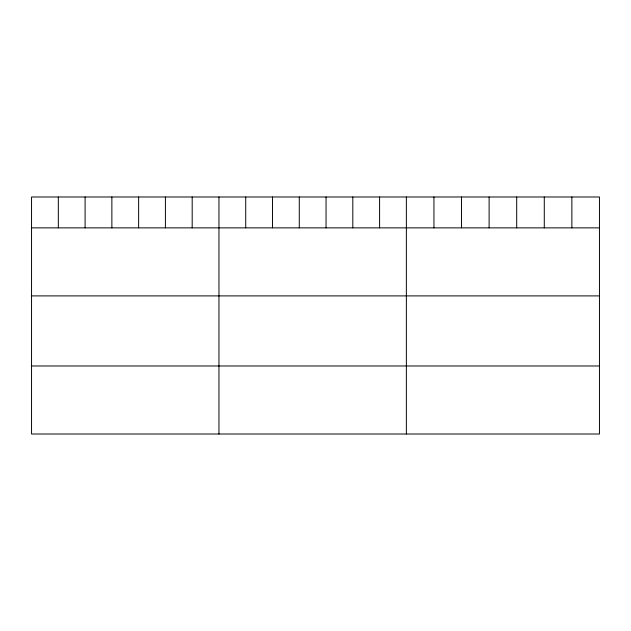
<?xml version="1.0" encoding="UTF-8"?>
<svg xmlns="http://www.w3.org/2000/svg" width="631" height="631" viewBox="0 0 631 631"><rect width="100%" height="100%" fill="white"/><g stroke="black" fill="none" stroke-linecap="round" stroke-linejoin="round"><path stroke-width="0.95" d="M599.45 227.87L599.45 434.01L31.55 434.01L31.55 196.99L599.45 196.99L599.45 227.87L31.55 227.87M31.55 295.9L599.45 295.9M31.55 365.98L599.45 365.98M571.867 196.99L571.867 227.87M544.285 196.99L544.285 227.87M516.702 196.99L516.702 227.87M489.112 196.99L489.112 227.87M461.529 196.99L461.529 227.87M433.947 196.99L433.947 227.87M406.364 196.99L406.364 434.01M379.594 196.99L379.594 227.87M352.816 196.99L352.816 227.87M326.046 196.99L326.046 227.87M299.275 196.99L299.275 227.87M272.505 196.99L272.505 227.87M245.727 196.99L245.727 227.87M218.957 196.99L218.957 434.01M192.187 196.99L192.187 227.87M165.409 196.99L165.409 227.87M138.639 196.99L138.639 227.87M111.868 196.99L111.868 227.87M85.098 196.99L85.098 227.87M58.32 196.99L58.32 227.87"/></g></svg>
